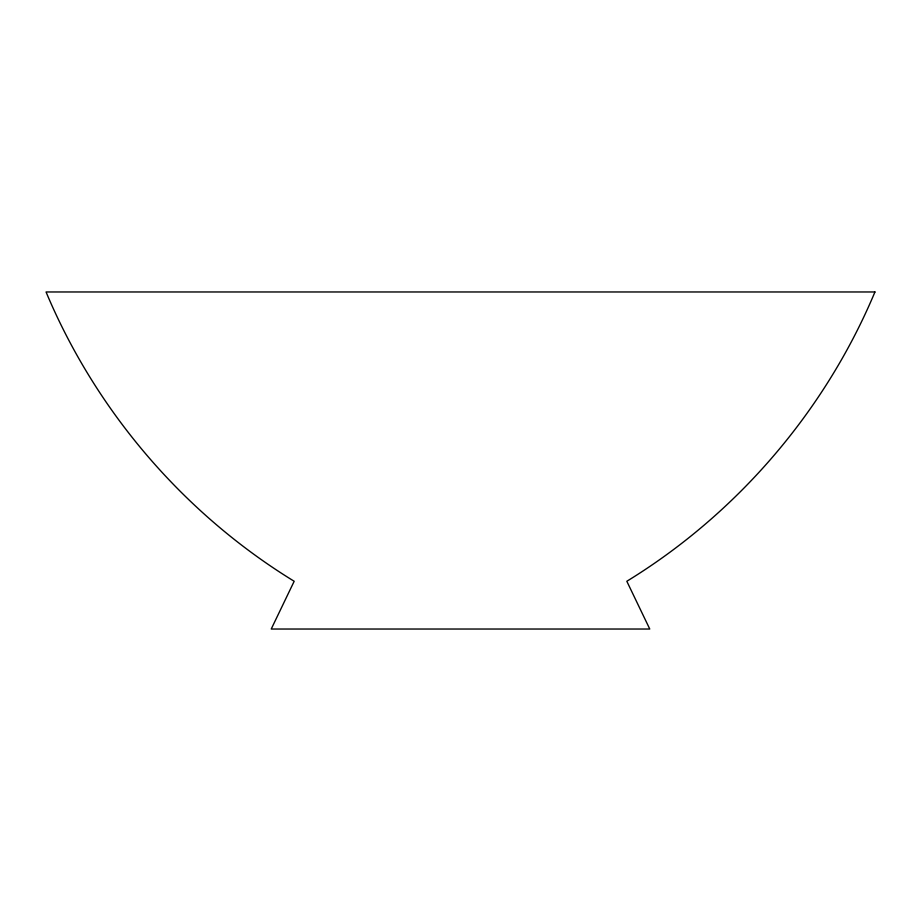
<?xml version="1.0" encoding="UTF-8"?>
<svg xmlns="http://www.w3.org/2000/svg" width="921" height="921" viewBox="0 0 921 921"><rect width="100%" height="100%" fill="white"/><g stroke="black" fill="none" stroke-linecap="round" stroke-linejoin="round"><path stroke-width="1.38" d="M874.95 291.969C825.02 411.146 737.007 513.757 626.821 581.266L649.766 629.031L271.235 629.031L294.179 581.266C183.993 513.757 95.98 411.146 46.05 291.969L874.95 291.969"/></g></svg>
